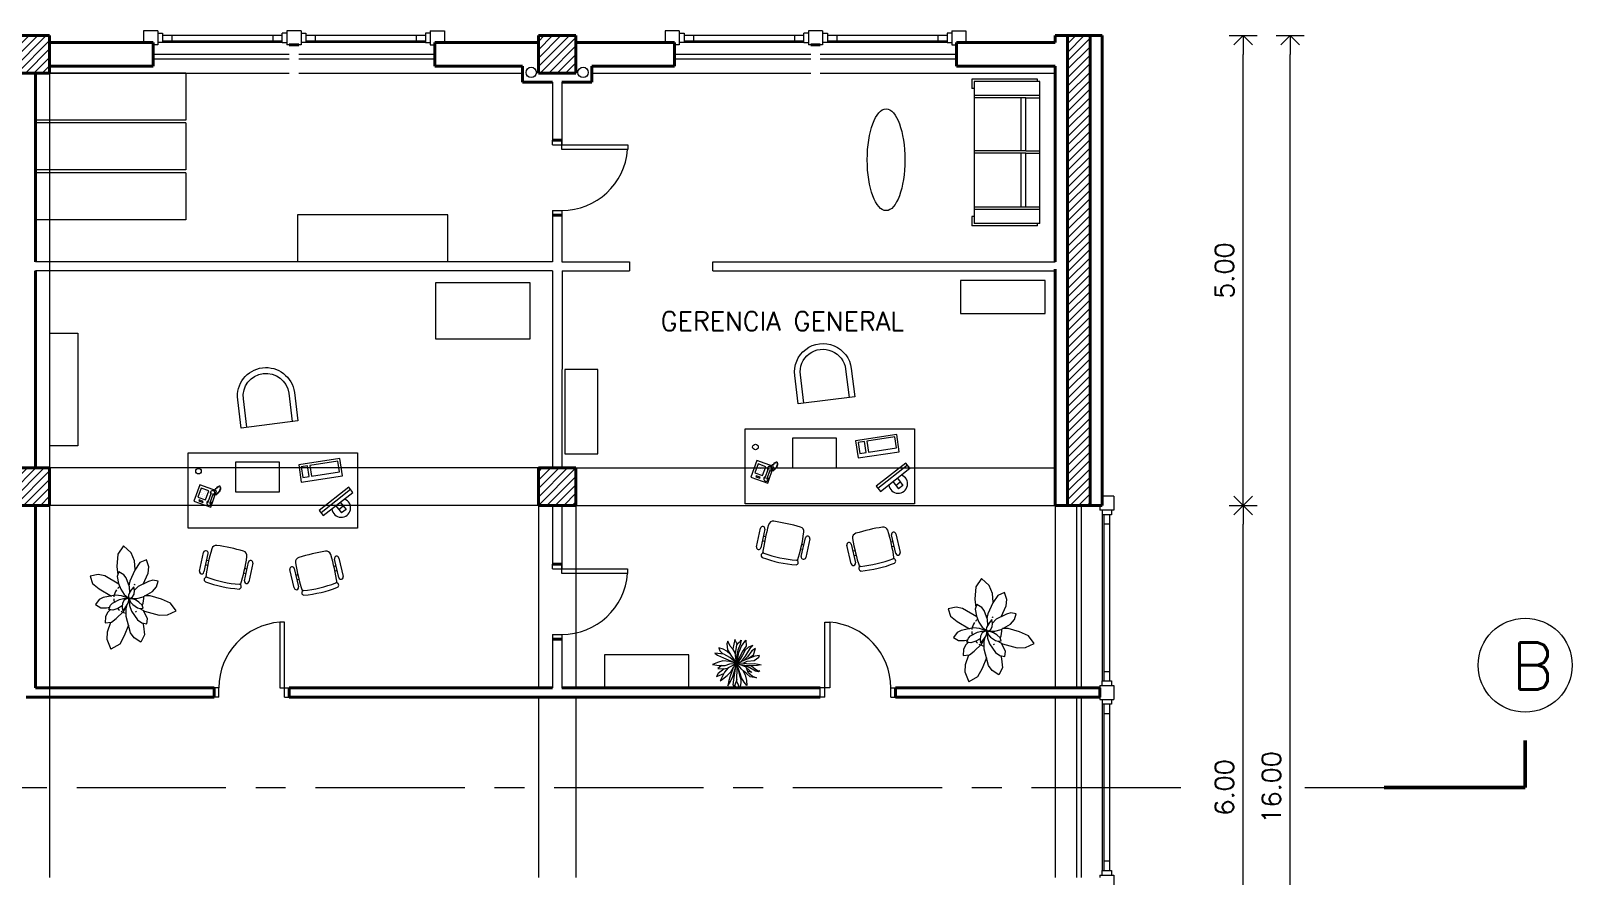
# Model space of a CAD drawing. Extents: x 1018 to 1337, y -109 to 133.
# Drawn here: x 1286.07 to 1302.47, y 121.12 to 130.11 of the extents above; entities that cross this region are included whole.
import ezdxf

# ---------------------------------------------------------------- set-up
doc = ezdxf.new("R2010")
doc.units = 0
doc.header["$LTSCALE"] = 0.5
doc.linetypes.add('CENTER', pattern=[50.8, 31.75, -6.35, 6.35, -6.35])
doc.layers.get('0').update_dxf_attribs({"linetype": 'CONTINUOUS'})
doc.layers.get('Defpoints').update_dxf_attribs({"linetype": 'CONTINUOUS'})
for name, color, linetype, lineweight in [('Acotaciones', 9, 'CONTINUOUS', 9), ('Carpintería', 55, 'CONTINUOUS', 20), ('Detalles .05', 243, 'CONTINUOUS', 5), ('Detalles 01', 8, 'CONTINUOUS', 9), ('Equipamiento fijo', 31, 'CONTINUOUS', 13), ('Equipamiento movil', 33, 'CONTINUOUS', 9), ('Muros corte', 7, 'CONTINUOUS', 40), ('Punta 02', 11, 'CONTINUOUS', 20), ('Punta 05', 52, 'CONTINUOUS', 50), ('Tratamiento pisos', 251, 'CONTINUOUS', 9), ('Vidrios', 147, 'CONTINUOUS', 13)]:
    doc.layers.add(name, color=color, linetype=linetype, lineweight=lineweight)
doc.styles.add('Texto 2 mm', font='simplex.shx', dxfattribs={"height": 0.2})
doc.styles.add('Texto 5 mm', font='simplex.shx', dxfattribs={"height": 0.5})
doc.dimstyles.new('Primera línea', dxfattribs={"dimscale": 0, "dimtxt": 0.2, "dimasz": 0.2, "dimexe": 0.15, "dimexo": 0, "dimgap": 0.1, "dimtad": 1, "dimzin": 4, "dimdsep": 46, "dimtxsty": 'Texto 2 mm', "dimblk": 'OPEN90', "dimcen": 2.5, "dimclrd": 256, "dimclre": 256, "dimclrt": 256, "dimadec": 0, "dimazin": 0, "dimtfac": 1, "dimtmove": 2, "dimatfit": 3, "dimldrblk": 'OPEN90', "dimfxl": 1, "dimtolj": 1, "dimtzin": 0, "dimlwd": -1, "dimlwe": -1, "dimarcsym": 0})
doc.dimstyles.new('Segunda línea', dxfattribs={"dimscale": 0, "dimtxt": 0.2, "dimasz": 0.2, "dimexe": 0.15, "dimexo": 0.5, "dimgap": 0.1, "dimtad": 1, "dimzin": 4, "dimdsep": 46, "dimtxsty": 'Texto 2 mm', "dimblk": 'OPEN90', "dimcen": 2.5, "dimclrd": 256, "dimclre": 256, "dimclrt": 256, "dimadec": 0, "dimazin": 0, "dimtfac": 1, "dimtmove": 2, "dimatfit": 3, "dimldrblk": 'OPEN90', "dimfxl": 1, "dimtolj": 1, "dimtzin": 0, "dimlwd": -1, "dimlwe": -1, "dimarcsym": 0})
pattern_1 = [(45, (54.626424, 1.85935), (-0.0449012806, 0.0449012806), [])]

# ---------------------------------------------------------------- blocks, each defined once
blk = doc.blocks.new('_Open90')
at = {"color": 0, "linetype": 'ByBlock', "lineweight": -2}
for p, q in [((0, 0), (-1, 0)), ((-0.5, 0.5), (0, 0)), ((0, 0), (-0.5, -0.5))]:
    blk.add_line(p, q, dxfattribs=at)
blk = doc.blocks.new('*D363')
at = {"layer": 'Acotaciones', "transparency": 16777216}
for p, q in [((1298.822, 125.064), (1299.122, 125.064)), ((1298.972, 119.264), (1298.972, 124.864)), ((1298.822, 119.064), (1299.122, 119.064))]:
    blk.add_line(p, q, dxfattribs=at)
at = {"layer": 'Defpoints', "color": 0, "transparency": 16777216}
for p in [(1298.822, 125.064), (1298.972, 125.064), (1298.822, 119.064)]:
    blk.add_point(p, dxfattribs=at)
at = {"layer": 'Acotaciones', "transparency": 16777216, "xscale": 0.2, "yscale": 0.2, "zscale": 0.2}
for p, rotation in [((1298.972, 125.064), 90), ((1298.972, 119.064), 270)]:
    blk.add_blockref('_Open90', p, dxfattribs=dict(at, rotation=rotation))
at = {"layer": 'Acotaciones', "transparency": 16777216, "insert": (1298.772, 122.064), "char_height": 0.2, "attachment_point": 5, "rotation": 90, "style": 'Texto 2 mm'}
blk.add_mtext('\\A1;6.00', dxfattribs=at)
blk = doc.blocks.new('*D364')
at = {"layer": 'Acotaciones', "transparency": 16777216}
for p, q in [((1298.822, 130.064), (1299.122, 130.064)), ((1298.972, 125.264), (1298.972, 129.864)), ((1298.822, 125.064), (1299.122, 125.064))]:
    blk.add_line(p, q, dxfattribs=at)
at = {"layer": 'Defpoints', "color": 0, "transparency": 16777216}
for p in [(1298.822, 130.064), (1298.972, 130.064), (1298.822, 125.064)]:
    blk.add_point(p, dxfattribs=at)
at = {"layer": 'Acotaciones', "transparency": 16777216, "xscale": 0.2, "yscale": 0.2, "zscale": 0.2}
for p, rotation in [((1298.972, 130.064), 90), ((1298.972, 125.064), 270)]:
    blk.add_blockref('_Open90', p, dxfattribs=dict(at, rotation=rotation))
at = {"layer": 'Acotaciones', "transparency": 16777216, "insert": (1298.772, 127.564), "char_height": 0.2, "attachment_point": 5, "rotation": 90, "style": 'Texto 2 mm'}
blk.add_mtext('\\A1;5.00', dxfattribs=at)
blk = doc.blocks.new('*D365')
at = {"layer": 'Acotaciones', "transparency": 16777216}
for p, q in [((1299.322, 130.064), (1299.622, 130.064)), ((1299.472, 114.264), (1299.472, 129.864)), ((1299.322, 114.064), (1299.622, 114.064))]:
    blk.add_line(p, q, dxfattribs=at)
at = {"layer": 'Defpoints', "color": 0, "transparency": 16777216}
for p in [(1298.822, 130.064), (1299.472, 130.064), (1298.822, 114.064)]:
    blk.add_point(p, dxfattribs=at)
at = {"layer": 'Acotaciones', "transparency": 16777216, "xscale": 0.2, "yscale": 0.2, "zscale": 0.2}
for p, rotation in [((1299.472, 130.064), 90), ((1299.472, 114.064), 270)]:
    blk.add_blockref('_Open90', p, dxfattribs=dict(at, rotation=rotation))
at = {"layer": 'Acotaciones', "transparency": 16777216, "insert": (1299.272, 122.064), "char_height": 0.2, "attachment_point": 5, "rotation": 90, "style": 'Texto 2 mm'}
blk.add_mtext('\\A1;16.00', dxfattribs=at)
blk = doc.blocks.new('Plant1')
for p, q in [((1.24, 11.02), (-0.18, 7.33)), ((2.94, 14.02), (1.24, 11.02)), ((5.75, 15.65), (2.94, 14.02)), ((6.8, 12.64), (5.75, 15.65)), ((6.67, 9.74), (6.8, 12.64)), ((-10.15, 7.82), (-12.56, 7.25)), ((-12.56, 7.25), (-11.81, 4.91)), ((-8.01, 7.41), (-10.15, 7.82)), ((-4.41, 5.37), (-8.01, 7.41)), ((-4.94, 10.5), (-5.47, 8.7)), ((-5.47, 8.7), (-5.1, 7.19)), ((-5.1, 7.19), (-3.73, 3.58)), ((-3.11, 9.8), (-4.94, 10.5)), ((-1.65, 8.27), (-3.11, 9.8)), ((-0.15, 4.91), (-1.65, 8.27)), ((-0.18, 7.33), (-0.36, 5.38)), ((7.53, 5.66), (4.58, 4.62)), ((4.8, 4.93), (6.67, 9.74)), ((9.19, 5.31), (7.53, 5.66)), ((8.7, 3.64), (9.19, 5.31)), ((-15.39, 2.27), (-18.09, -0.04)), ((-12.63, 3.17), (-15.39, 2.27)), ((-9.66, 3.14), (-12.63, 3.17)), ((-11.81, 4.91), (-9.42, 2.94)), ((-9.42, 2.94), (-5.88, 0.9)), ((-3.93, 0.56), (-7.13, -0.21)), ((-5.88, 0.9), (-4.34, 0.46)), ((-2.06, 0.5), (-3.93, 0.56)), ((-2.48, 2.2), (-3.75, 2.12)), ((-3.75, 2.12), (-2.91, 1.21)), ((-3.73, 3.58), (-2.59, 2.19)), ((-2.91, 1.21), (-1.29, 0)), ((-1.34, 2), (-2.48, 2.2)), ((-1.9, 0.46), (-2.06, 0.5)), ((-0.39, 1.34), (-1.34, 2)), ((-0.56, -0.12), (-0.19, 0)), ((-0.12, 0.81), (-0.39, 1.34)), ((-0.19, 0), (-0.12, 0.06)), ((0.25, 2.69), (-0.15, 4.91)), ((-0.06, 0.25), (-0.12, 0.81)), ((-0.12, 0.06), (-0.06, 0.25)), ((-0.11, 0.67), (0.06, 0.81)), ((0.06, 0.81), (0.25, 2.69)), ((0.31, 1.31), (0.12, 0.38)), ((0.12, 0.38), (0.19, 0.25)), ((0.19, 0.25), (0.38, 0.19)), ((0.73, 2.26), (0.31, 1.31)), ((0.38, 0.19), (1.25, 0.44)), ((0.47, 0.22), (0.69, 0)), ((0.69, 0), (2.44, 0)), ((1.6, 3.31), (0.73, 2.26)), ((1.25, 0.44), (2.18, 1.1)), ((2.74, 4.3), (1.6, 3.31)), ((2.18, 1.1), (3.4, 2.61)), ((2.44, 0), (4.43, 0.51)), ((3.75, 4.5), (2.74, 4.3)), ((3.4, 2.61), (3.75, 3.44)), ((3.75, 3.45), (4.8, 4.93)), ((3.75, 3.44), (3.75, 4.5)), ((4.43, 0.51), (7.5, 2.24)), ((7.5, 2.24), (8.7, 3.64)), ((8.78, 3.92), (9.84, 4.12)), ((9.84, 4.12), (12.89, 4.12)), ((13.53, 0.5), (11.66, -0.54)), ((12.89, 4.12), (15.19, 2.69)), ((15.19, 2.69), (13.53, 0.5)), ((-18.09, -0.04), (-15.37, -2.32)), ((-15.37, -2.32), (-11.22, -3.04)), ((-11.22, -3.04), (-8.38, -3)), ((-8.2, -0.91), (-9.38, -2.5)), ((-9.38, -2.5), (-7.87, -3.25)), ((-5.18, -2.97), (-8.45, -7.47)), ((-7.13, -0.21), (-8.2, -0.91)), ((-7.87, -3.25), (-5.44, -3.05)), ((-5.44, -3.05), (-3.38, -2.45)), ((-3.38, -2.45), (-1.56, -1.44)), ((-1.56, -1.44), (-0.5, -0.38)), ((-1.12, -2.44), (-1.55, -4.42)), ((-1.55, -4.42), (-1.12, -8.67)), ((-1.29, 0), (-0.56, -0.12)), ((-0.38, -0.81), (-1.12, -2.44)), ((-0.31, -0.5), (-0.59, -0.46)), ((-0.5, -0.38), (-0.5, -0.12)), ((0.06, -0.62), (-0.38, -0.81)), ((-0.26, -0.76), (-0.31, -0.5)), ((-0.19, -1.81), (-0.07, -0.68)), ((0.01, -3.25), (-0.19, -1.81)), ((0.12, -0.12), (0, -0.44)), ((0, -0.44), (0.12, -1)), ((1.03, -5.66), (0.01, -3.25)), ((0.56, -0.06), (0.12, -0.12)), ((0.12, -1), (0.45, -1.59)), ((0.45, -1.59), (1.43, -2.3)), ((1.53, -0.38), (0.56, -0.06)), ((1.43, -2.3), (2.56, -2.56)), ((3.06, -1.61), (1.53, -0.38)), ((3.19, -1.19), (2.01, -0.77)), ((2.38, -1), (2.23, -0.95)), ((2.32, -2.51), (3.05, -4.05)), ((4.2, -2.28), (2.38, -1)), ((2.56, -2.56), (3.88, -2.56)), ((3.05, -4.05), (3.43, -5.82)), ((3.88, -2.56), (3.06, -1.61)), ((6, -1.48), (3.19, -1.19)), ((6.42, -4.94), (4.2, -2.28)), ((11.66, -0.54), (6, -1.48)), ((7.5, -6.71), (6.42, -4.94)), ((9.02, -0.98), (12.56, -2.76)), ((12.56, -2.76), (15.17, -4.6)), ((15.17, -4.6), (16.61, -7.77)), ((-8.45, -7.47), (-9.18, -9.67)), ((-9.18, -9.67), (-8.88, -12.44)), ((-6.25, -11.82), (-4.21, -9.77)), ((-4.21, -9.77), (-1.41, -5.8)), ((-1.12, -8.67), (-0.57, -10.07)), ((-0.57, -10.07), (1, -11.56)), ((1, -11.56), (2.25, -9.87)), ((1.72, -6.45), (1.03, -5.66)), ((3.06, -7.12), (1.72, -6.45)), ((2.25, -9.87), (2.39, -7.87)), ((2.39, -7.87), (2.32, -6.75)), ((3.43, -5.82), (3.06, -7.12)), ((3.19, -6.68), (4.04, -7.69)), ((4.04, -7.69), (5.41, -8.56)), ((5.41, -8.56), (7.5, -8.88)), ((7.5, -8.88), (7.5, -6.71)), ((7.5, -6.98), (10.72, -8.45)), ((10.72, -8.45), (13.06, -8.78)), ((13.06, -8.78), (16.61, -7.77)), ((-8.88, -12.44), (-6.25, -11.82))]:
    blk.add_line(p, q)
for start, end in [(172.4345, 176.9296), (149.2581, 153.7532), (57.1582, 93.2041), (21.2653, 25.7604), (212.1423, 223.5771), (229.8179, 257.6637), (265.2848, 278.7499), (306.6551, 316.418), (323.0282, 344.4965)]:
    blk.add_arc((0, 0), 5.12, start, end)
blk = doc.blocks.new('Treei')
for p, q in [((-3.94, 3.46), (-4.45, 3.93)), ((-4.45, 3.93), (-4.03, 2.89)), ((-2.15, 4.1), (-3.71, 4.62)), ((-3.71, 4.62), (-3.16, 3.73)), ((-1.21, 2.79), (-2.15, 4.1)), ((-1.6, 5.41), (-2.01, 5.58)), ((-2.01, 5.58), (-1.8, 4.47)), ((-1.8, 4.47), (-1.02, 2.25)), ((-0.75, 4.27), (-1.6, 5.41)), ((-0.56, 2.57), (-0.75, 4.27)), ((0.01, 4.32), (0.22, 5.68)), ((0.06, 3.09), (0.01, 4.32)), ((0.22, 5.68), (0.34, 5.97)), ((0.34, 5.97), (0.52, 5.11)), ((0.52, 5.11), (0.61, 3.71)), ((0.61, 3.58), (1.42, 4.57)), ((1.92, 4.62), (1.05, 3.19)), ((1.42, 4.57), (1.81, 5.28)), ((1.81, 5.28), (1.78, 5.7)), ((1.78, 5.7), (2.06, 5.28)), ((2.06, 5.28), (1.92, 4.62)), ((2.11, 2.72), (3.12, 3.85)), ((3.12, 3.85), (3.58, 4.84)), ((3.58, 4.84), (3.3, 3.31)), ((-4.76, 0.09), (-5.92, -0.48)), ((-5.51, 0.92), (-5.8, 1.09)), ((-5.8, 1.09), (-4.68, 0.77)), ((-5.76, 2.23), (-4.31, 2.25)), ((-4.26, 1.14), (-5.76, 2.23)), ((-5.12, 0.4), (-5.51, 0.92)), ((-4.61, -0.04), (-5.12, 0.4)), ((-4.68, 0.77), (-3.34, 0.26)), ((-4.31, 2.25), (-2.93, 1.32)), ((-2.77, 0.45), (-4.26, 1.14)), ((-4.03, 2.89), (-3.28, 2.03)), ((-3.05, 2.89), (-3.94, 3.46)), ((-3.34, 0.26), (-1.78, -0.09)), ((-3.28, 2.03), (-2.08, 1.39)), ((-3.16, 3.73), (-1.67, 2.62)), ((-1.83, 2.15), (-3.05, 2.89)), ((-2.93, 1.32), (-0.51, 0.11)), ((-0.77, 0.18), (-2.77, 0.45)), ((-2.08, 1.39), (-1.04, 0.82)), ((-0.51, 1.14), (-1.83, 2.15)), ((-1.67, 2.62), (-0.88, 1.91)), ((-1.04, 0.82), (0.03, -0.03)), ((-1.02, 2.25), (0.03, -0.03)), ((0.03, -0.03), (-0.77, 0.18)), ((-0.11, 1.56), (-0.56, 2.57)), ((-0.17, 1), (0.06, 3.09)), ((0.03, -0.03), (-0.17, 1)), ((0.03, -0.03), (0.2, 0.77)), ((2.04, 0.65), (0.03, -0.03)), ((0.7, 0.63), (0.03, -0.03)), ((0.03, -0.03), (2.96, 0.63)), ((1.85, 0.03), (0.03, -0.03)), ((0.2, 0.77), (0.8, 2.18)), ((0.57, 2.38), (0.31, 1.05)), ((1.05, 3.19), (0.44, 1.74)), ((0.61, 3.71), (0.57, 2.38)), ((1.28, 1.02), (0.7, 0.63)), ((0.8, 2.18), (2.11, 2.72)), ((0.96, 2.25), (2.2, 3.73)), ((1.99, 1.81), (1.28, 1.02)), ((1.69, 1.48), (2.82, 2.08)), ((3.28, 0.01), (1.85, 0.03)), ((2.2, 3.73), (1.92, 2.62)), ((2.36, 2.28), (1.99, 1.81)), ((2.73, 0.9), (2.04, 0.65)), ((3.3, 3.31), (2.36, 2.28)), ((3.51, 1.17), (2.73, 0.9)), ((2.82, 2.08), (4.22, 2.33)), ((2.96, 0.63), (3.97, 1)), ((4.41, -0.01), (3.28, 0.01)), ((4.64, 1.81), (3.51, 1.17)), ((3.97, 1), (4.77, 0.95)), ((4.22, 2.33), (5.46, 2.47)), ((5.39, 0.4), (4.41, -0.01)), ((5.46, 2.47), (4.64, 1.81)), ((4.77, 0.95), (5.72, 0.8)), ((6.02, 0.65), (5.39, 0.4)), ((5.72, 0.8), (6.02, 0.65)), ((-5.92, -0.48), (-3.64, -1.03)), ((-4.26, -1.67), (-5.51, -2.28)), ((-5.51, -2.28), (-4.86, -2.48)), ((-4.86, -2.48), (-3.37, -2.31)), ((-2.36, -0.36), (-4.61, -0.04)), ((-3.44, -0.9), (-4.26, -1.67)), ((-3.55, -3.37), (-3.92, -4.48)), ((-3.05, -2.53), (-3.55, -3.37)), ((-2.65, -0.43), (-3.44, -0.9)), ((-3.37, -2.31), (-1.83, -1.37)), ((-3.16, -4.25), (-2.38, -3.46)), ((-2.28, -1.64), (-3.05, -2.53)), ((-1.34, -0.24), (-2.65, -0.43)), ((-2.33, -3.24), (-2.56, -5.44)), ((-1.46, -1.72), (-2.33, -3.24)), ((-2.06, -4.77), (-1.39, -3.32)), ((-1.83, -1.37), (0.03, -0.03)), ((-1.78, -0.09), (-0.95, -0.18)), ((0.03, -0.03), (-1.46, -1.72)), ((-1.39, -3.32), (0.03, -0.03)), ((0.03, -0.03), (-1.34, -0.24)), ((-0.47, -1.76), (-0.63, -3.46)), ((-0.63, -3.46), (-0.35, -4.6)), ((0.03, -0.03), (-0.47, -1.76)), ((0.11, -1.72), (0.03, -0.03)), ((0.03, -0.03), (1.07, -2.16)), ((1, -0.83), (0.03, -0.03)), ((3.21, -0.98), (0.03, -0.03)), ((0.45, -2.92), (0.11, -1.72)), ((0.5, -4.43), (0.45, -2.92)), ((0.5, -3.74), (1.19, -4.72)), ((1.97, -1.44), (1, -0.83)), ((1.3, -3.19), (1.03, -2.11)), ((1.07, -2.16), (2.15, -3.07)), ((1.19, -4.72), (1.28, -3.19)), ((4.06, -0.75), (1.24, -0.39)), ((1.28, -3.19), (2.47, -4.62)), ((1.31, -1.02), (3.1, -1.64)), ((2.93, -2.41), (1.97, -1.44)), ((2.15, -3.07), (3.12, -3.59)), ((2.93, -4.4), (2.43, -3.22)), ((3.85, -3.54), (2.93, -2.41)), ((3.1, -1.64), (4.24, -2.04)), ((3.12, -3.59), (4.27, -4.18)), ((4.47, -1.62), (3.21, -0.98)), ((4.27, -4.18), (3.85, -3.54)), ((3.92, 0), (5.37, -0.51)), ((5.3, -0.93), (4.06, -0.75)), ((4.24, -2.04), (5.56, -2.28)), ((5.56, -2.28), (4.47, -1.62)), ((6.02, -0.34), (5.3, -0.93)), ((5.37, -0.51), (6.02, -0.34)), ((-3.92, -4.48), (-3.16, -4.25)), ((-2.56, -5.44), (-2.06, -4.77)), ((-0.35, -4.6), (0.2, -6.03)), ((0.2, -6.03), (0.5, -4.43)), ((2.47, -4.62), (3.23, -5.02)), ((3.23, -5.02), (2.93, -4.4))]:
    blk.add_line(p, q)
blk = doc.blocks.new('TELEFONO')
at = {"layer": 'Detalles .05'}
for p, q in [((0.139, 0.134), (-0.098, 0.134)), ((-0.098, 0.134), (-0.098, -0.099)), ((-0.071, 0.089), (-0.071, -0.055)), ((-0.043, 0.089), (-0.043, -0.055)), ((0.108, 0.063), (0, 0.063)), ((0, 0.063), (0, -0.063)), ((0.081, 0.108), (0.023, 0.108)), ((0.023, 0.108), (0.023, 0.094)), ((0.023, 0.094), (0.081, 0.094)), ((0.027, 0.041), (0.027, 0.041)), ((0.027, 0.014), (0.027, 0.014)), ((0.054, 0.041), (0.054, 0.041)), ((0.054, 0.014), (0.054, 0.014)), ((0.081, 0.094), (0.081, 0.108)), ((0.081, 0.041), (0.081, 0.041)), ((0.081, 0.014), (0.081, 0.014)), ((0.108, -0.063), (0.108, 0.063)), ((0.139, -0.099), (0.139, 0.134)), ((-0.129, -0.104), (-0.147, -0.11)), ((-0.129, -0.116), (-0.147, -0.121)), ((-0.129, -0.127), (-0.147, -0.133)), ((-0.129, -0.139), (-0.147, -0.145)), ((-0.124, -0.093), (-0.141, -0.098)), ((-0.124, -0.15), (-0.141, -0.156)), ((-0.118, -0.081), (-0.135, -0.087)), ((-0.118, -0.162), (-0.135, -0.168)), ((-0.112, -0.07), (-0.129, -0.075)), ((-0.106, -0.058), (-0.124, -0.064)), ((-0.104, -0.17), (-0.122, -0.176)), ((-0.101, -0.047), (-0.118, -0.052)), ((-0.089, -0.156), (-0.106, -0.162)), ((-0.083, -0.145), (-0.101, -0.15)), ((-0.098, -0.099), (0.139, -0.099)), ((-0.078, -0.133), (-0.095, -0.139)), ((-0.072, -0.121), (-0.089, -0.127)), ((-0.067, -0.083), (-0.078, -0.116)), ((0, -0.063), (0.108, -0.063)), ((0.027, -0.013), (0.027, -0.013)), ((0.027, -0.04), (0.027, -0.04)), ((0.054, -0.013), (0.054, -0.013)), ((0.054, -0.04), (0.054, -0.04)), ((0.081, -0.013), (0.081, -0.013)), ((0.081, -0.04), (0.081, -0.04))]:
    blk.add_line(p, q, dxfattribs=at)
for centre, start, end in [((-0.057, 0.089), 298.4915, 241.5085), ((-0.057, -0.055), 118.4915, 61.5085)]:
    blk.add_arc(centre, 0.0302, start, end, dxfattribs=at)
blk = doc.blocks.new('RECTANG')
for p, q in [((1, 1), (0, 1)), ((0, 1), (0, 0)), ((1, 0), (1, 1)), ((0, 0), (1, 0))]:
    blk.add_line(p, q)
blk = doc.blocks.new('KEYBOARD', base_point=(60, 294))
for p, xscale, yscale, zscale in [((60, 294), 19, 8, 19), ((61, 295), 13, 5, 13), ((75, 295), 3, 5, 3)]:
    blk.add_blockref('RECTANG', p, dxfattribs=dict(xscale=xscale, yscale=yscale, zscale=zscale))
blk = doc.blocks.new('Silla 1')
at = {"layer": 'Equipamiento movil'}
for p, q in [((-0.113, 0.266), (0.03, 0.409)), ((0.064, 0.375), (-0.079, 0.232)), ((-0.025, 0.286), (-0.009, 0.269)), ((0.01, 0.321), (0.027, 0.305)), ((0.232, -0.079), (0.375, 0.064)), ((0.409, 0.03), (0.266, -0.113)), ((0.305, 0.027), (0.321, 0.01)), ((0.269, -0.009), (0.286, -0.025))]:
    blk.add_line(p, q, dxfattribs=at)
for centre, radius, start, end in [((1.406, -1.127), 1.988, 130.2245, 139.1817), ((0.047, 0.392), 0.0242, 315, 135), ((0.147, 0.396), 0.0255, 61.3631, 224.3749), ((-0.654, -0.654), 1.296, 37.1584, 52.8416), ((-0.651, -0.651), 1.342, 37.131, 52.869), ((-0.096, 0.249), 0.0242, 135, 315), ((-0.061, 0.139), 0.0505, 139.1817, 220.8183), ((1.406, 1.406), 1.988, 220.8183, 229.1817), ((-1.127, 1.406), 1.988, 310.8183, 319.7755), ((0.392, 0.047), 0.0242, 315, 135), ((0.396, 0.147), 0.0255, 225.6251, 28.6369), ((0.139, -0.061), 0.0505, 229.1817, 310.8183), ((0.249, -0.096), 0.0242, 135, 315)]:
    blk.add_arc(centre, radius, start, end, dxfattribs=at)
blk = doc.blocks.new('Silla 2')
for p, q in [((15, 15), (0, 15)), ((0, 15), (0, -15)), ((15, 12), (0, 12)), ((0, -12), (15, -12)), ((0, -15), (15, -15))]:
    blk.add_line(p, q)
for radius in [15, 12]:
    blk.add_arc((15, 0), radius, 270, 90)

msp = doc.modelspace()

# ---------------------------------------------------------------- hatches: boundary and pattern name
at = {"layer": 'Detalles 01'}
h = msp.add_hatch(dxfattribs=at)
h.set_pattern_fill('ANSI31,_O', color=256, scale=0.02)
h.set_pattern_definition(pattern_1)
h.paths.add_polyline_path([(1286.272, 130.064), (1285.872, 130.064), (1285.872, 129.664), (1286.272, 129.664)])
h = msp.add_hatch(dxfattribs=at)
h.set_pattern_fill('ANSI31,_O', color=256, scale=0.02)
h.set_pattern_definition(pattern_1)
h.paths.add_polyline_path([(1291.872, 130.064), (1291.472, 130.064), (1291.472, 129.664), (1291.872, 129.664)])
h = msp.add_hatch(dxfattribs=at)
h.set_pattern_fill('ANSI31,_O', color=256, scale=0.02)
h.set_pattern_definition(pattern_1)
h.paths.add_polyline_path([(1297.342, 130.064), (1297.102, 130.064), (1297.102, 125.064), (1297.342, 125.064)])
h = msp.add_hatch(dxfattribs=at)
h.set_pattern_fill('ANSI31,_O', color=256, scale=0.02)
h.set_pattern_definition(pattern_1)
h.paths.add_polyline_path([(1286.272, 125.464), (1285.872, 125.464), (1285.872, 125.064), (1286.272, 125.064)])
h = msp.add_hatch(dxfattribs=at)
h.set_pattern_fill('ANSI31,_O', color=256, scale=0.02)
h.set_pattern_definition(pattern_1)
h.paths.add_polyline_path([(1291.872, 125.464), (1291.472, 125.464), (1291.472, 125.064), (1291.872, 125.064)])

# ---------------------------------------------------------------- linework, layer by layer
at = {"layer": 'Carpintería'}
for p, q in [((1287.422, 130.114), (1287.272, 130.114)), ((1287.272, 130.114), (1287.272, 129.989)), ((1287.422, 130.114), (1287.422, 129.964)), ((1287.422, 130.089), (1287.472, 130.089)), ((1287.472, 130.089), (1287.472, 129.989)), ((1287.472, 130.069), (1288.747, 130.069)), ((1287.572, 130.069), (1287.572, 130.009)), ((1288.647, 130.069), (1288.647, 130.009)), ((1288.797, 130.089), (1288.747, 130.089)), ((1288.747, 129.989), (1288.747, 130.089)), ((1288.947, 130.114), (1288.797, 130.114)), ((1288.797, 130.114), (1288.797, 129.964)), ((1288.947, 130.114), (1288.947, 129.964)), ((1288.947, 130.089), (1288.997, 130.089)), ((1288.997, 130.089), (1288.997, 129.989)), ((1288.997, 130.069), (1290.272, 130.069)), ((1289.097, 130.069), (1289.097, 130.009)), ((1290.172, 130.069), (1290.172, 130.009)), ((1290.272, 130.089), (1290.272, 129.989)), ((1290.322, 130.089), (1290.272, 130.089)), ((1290.322, 130.114), (1290.322, 129.964)), ((1290.322, 130.114), (1290.472, 130.114)), ((1290.472, 130.114), (1290.472, 129.989)), ((1292.972, 130.114), (1292.822, 130.114)), ((1292.822, 130.114), (1292.822, 129.989)), ((1292.972, 130.114), (1292.972, 129.964)), ((1292.972, 130.089), (1293.022, 130.089)), ((1293.022, 130.089), (1293.022, 129.989)), ((1293.022, 130.069), (1294.297, 130.069)), ((1293.122, 130.069), (1293.122, 130.009)), ((1294.197, 130.069), (1294.197, 130.009)), ((1294.347, 130.089), (1294.297, 130.089)), ((1294.297, 129.989), (1294.297, 130.089)), ((1294.497, 130.114), (1294.347, 130.114)), ((1294.347, 130.114), (1294.347, 129.964)), ((1294.497, 130.114), (1294.497, 129.964)), ((1294.497, 130.089), (1294.547, 130.089)), ((1294.547, 130.089), (1294.547, 129.989)), ((1294.547, 130.069), (1295.822, 130.069)), ((1294.647, 130.069), (1294.647, 130.009)), ((1295.722, 130.069), (1295.722, 130.009)), ((1295.822, 130.089), (1295.822, 129.989)), ((1295.872, 130.089), (1295.822, 130.089)), ((1295.872, 130.114), (1295.872, 129.964)), ((1295.872, 130.114), (1296.022, 130.114)), ((1296.022, 130.114), (1296.022, 129.989)), ((1287.422, 129.964), (1287.372, 129.964)), ((1287.472, 129.989), (1287.422, 129.989)), ((1287.472, 130.009), (1288.747, 130.009)), ((1288.747, 129.989), (1288.797, 129.989)), ((1288.822, 129.964), (1288.797, 129.964)), ((1288.947, 129.964), (1288.922, 129.964)), ((1288.997, 129.989), (1288.947, 129.989)), ((1288.997, 130.009), (1290.272, 130.009)), ((1290.272, 129.989), (1290.322, 129.989)), ((1290.322, 129.964), (1290.372, 129.964)), ((1292.972, 129.964), (1292.922, 129.964)), ((1293.022, 129.989), (1292.972, 129.989)), ((1293.022, 130.009), (1294.297, 130.009)), ((1294.297, 129.989), (1294.347, 129.989)), ((1294.372, 129.964), (1294.347, 129.964)), ((1294.497, 129.964), (1294.472, 129.964)), ((1294.547, 129.989), (1294.497, 129.989)), ((1294.547, 130.009), (1295.822, 130.009)), ((1295.822, 129.989), (1295.872, 129.989)), ((1295.872, 129.964), (1295.922, 129.964)), ((1291.623, 128.902), (1291.623, 128.952)), ((1291.723, 128.902), (1291.723, 128.952)), ((1291.623, 128.902), (1291.723, 128.902)), ((1291.723, 128.902), (1292.423, 128.902)), ((1291.723, 128.852), (1291.723, 128.902)), ((1292.423, 128.852), (1291.723, 128.852)), ((1292.423, 128.902), (1292.423, 128.852)), ((1291.623, 128.202), (1291.723, 128.202)), ((1291.623, 128.202), (1291.623, 128.152)), ((1291.723, 128.202), (1291.723, 128.152)), ((1297.597, 125.164), (1297.472, 125.164)), ((1297.597, 125.164), (1297.597, 125.014)), ((1297.447, 125.064), (1297.447, 125.014)), ((1297.597, 125.014), (1297.447, 125.014)), ((1297.472, 125.014), (1297.472, 124.964)), ((1297.572, 125.014), (1297.572, 124.964)), ((1297.572, 124.964), (1297.472, 124.964)), ((1297.492, 123.198), (1297.492, 124.964)), ((1297.552, 124.864), (1297.492, 124.864)), ((1297.552, 123.198), (1297.552, 124.964)), ((1291.622, 124.39), (1291.622, 124.44)), ((1291.622, 124.39), (1291.722, 124.39)), ((1291.722, 124.39), (1291.722, 124.44)), ((1291.722, 124.39), (1292.422, 124.39)), ((1291.722, 124.34), (1291.722, 124.39)), ((1292.422, 124.34), (1291.722, 124.34)), ((1292.422, 124.39), (1292.422, 124.34)), ((1288.772, 123.823), (1288.722, 123.823)), ((1288.722, 123.823), (1288.722, 123.123)), ((1288.772, 123.123), (1288.772, 123.823)), ((1294.522, 123.123), (1294.522, 123.823)), ((1294.522, 123.823), (1294.572, 123.823)), ((1294.572, 123.823), (1294.572, 123.123)), ((1291.622, 123.69), (1291.722, 123.69)), ((1291.622, 123.69), (1291.622, 123.64)), ((1291.722, 123.69), (1291.722, 123.64)), ((1297.472, 123.148), (1297.472, 123.198)), ((1297.472, 123.198), (1297.572, 123.198)), ((1297.492, 123.298), (1297.552, 123.298)), ((1297.572, 123.198), (1297.572, 123.148)), ((1288.072, 123.123), (1288.022, 123.123)), ((1288.072, 123.023), (1288.022, 123.023)), ((1288.072, 123.023), (1288.072, 123.123)), ((1288.722, 123.123), (1288.772, 123.123)), ((1288.772, 123.023), (1288.772, 123.123)), ((1288.772, 123.123), (1288.822, 123.123)), ((1288.772, 123.023), (1288.822, 123.023)), ((1294.522, 123.123), (1294.472, 123.123)), ((1294.472, 123.023), (1294.472, 123.123)), ((1294.522, 123.023), (1294.472, 123.023)), ((1294.522, 123.023), (1294.522, 123.123)), ((1294.572, 123.123), (1294.522, 123.123)), ((1295.222, 123.023), (1295.222, 123.123)), ((1295.222, 123.123), (1295.272, 123.123)), ((1295.222, 123.023), (1295.272, 123.023)), ((1297.447, 123.148), (1297.447, 123.123)), ((1297.447, 123.148), (1297.597, 123.148)), ((1297.447, 123.023), (1297.447, 122.998)), ((1297.597, 123.148), (1297.597, 122.998)), ((1297.447, 122.998), (1297.597, 122.998)), ((1297.472, 122.998), (1297.472, 122.948)), ((1297.572, 122.948), (1297.472, 122.948)), ((1297.492, 121.181), (1297.492, 122.948)), ((1297.552, 122.848), (1297.492, 122.848)), ((1297.552, 121.181), (1297.552, 122.948)), ((1297.572, 122.998), (1297.572, 122.948)), ((1297.492, 121.281), (1297.552, 121.281)), ((1297.447, 121.131), (1297.597, 121.131)), ((1297.447, 121.131), (1297.447, 121.106)), ((1297.472, 121.131), (1297.472, 121.181)), ((1297.472, 121.181), (1297.572, 121.181)), ((1297.572, 121.181), (1297.572, 121.131)), ((1297.597, 121.131), (1297.597, 120.981))]:
    msp.add_line(p, q, dxfattribs=at)
at = {"layer": 'Detalles 01'}
for p, q in [((1288.747, 129.989), (1287.472, 129.989)), ((1290.272, 129.989), (1288.997, 129.989)), ((1294.297, 129.989), (1293.022, 129.989)), ((1295.822, 129.989), (1294.547, 129.989)), ((1288.822, 129.864), (1287.372, 129.864)), ((1288.822, 129.814), (1287.372, 129.814)), ((1290.372, 129.864), (1288.922, 129.864)), ((1290.372, 129.814), (1288.922, 129.814)), ((1294.372, 129.864), (1292.922, 129.864)), ((1294.372, 129.814), (1292.922, 129.814)), ((1295.922, 129.864), (1294.472, 129.864)), ((1295.922, 129.814), (1294.472, 129.814)), ((1297.197, 125.064), (1297.197, 123.123)), ((1297.247, 125.064), (1297.247, 123.123)), ((1297.472, 124.964), (1297.472, 123.198)), ((1297.197, 123.023), (1297.197, 121.106)), ((1297.247, 123.023), (1297.247, 121.106)), ((1297.472, 122.948), (1297.472, 121.181))]:
    msp.add_line(p, q, dxfattribs=at)
at = {"layer": 'Detalles 01', "linetype": 'CENTER', "ltscale": 0.1}
for p, q in [((1278.941, 122.064), (1298.474, 122.064)), ((1299.626, 122.064), (1300.472, 122.064))]:
    msp.add_line(p, q, dxfattribs=at)
at = {"layer": 'Detalles 01'}
for centre in [(1291.396, 129.672), (1291.948, 129.672)]:
    msp.add_circle(centre, 0.055, dxfattribs=at)
for centre, start, end in [((1291.721, 128.905), 270.1171, 355.6407), ((1291.721, 124.394), 270.1171, 355.6407), ((1288.776, 123.121), 94.3593, 179.8829), ((1294.519, 123.121), 0.1171, 85.6407)]:
    msp.add_arc(centre, 0.703, start, end, dxfattribs=at)
at = {"layer": 'Equipamiento fijo'}
for p, q in [((1287.722, 129.664), (1286.122, 129.664)), ((1287.722, 129.664), (1287.722, 129.164)), ((1287.722, 129.164), (1286.122, 129.164)), ((1287.722, 129.134), (1286.122, 129.134)), ((1287.722, 129.134), (1287.722, 128.634)), ((1287.722, 128.634), (1286.122, 128.634)), ((1287.722, 128.604), (1286.122, 128.604)), ((1287.722, 128.604), (1287.722, 128.104)), ((1287.722, 128.104), (1286.122, 128.104)), ((1290.509, 128.155), (1288.909, 128.155)), ((1288.909, 128.155), (1288.909, 127.655)), ((1290.509, 127.655), (1290.509, 128.155)), ((1291.623, 128.155), (1291.623, 127.655)), ((1291.623, 128.155), (1291.623, 127.655))]:
    msp.add_line(p, q, dxfattribs=at)
at = {"layer": 'Equipamiento movil', "ltscale": 0.009}
for p, q in [((1296.783, 129.601), (1296.083, 129.601)), ((1296.083, 129.601), (1296.083, 129.501)), ((1296.808, 129.576), (1296.108, 129.576)), ((1296.108, 129.576), (1296.108, 129.426)), ((1296.783, 129.576), (1296.783, 129.601)), ((1296.808, 128.064), (1296.808, 129.576)), ((1296.108, 129.501), (1296.083, 129.501)), ((1296.108, 129.426), (1296.108, 128.064)), ((1296.808, 129.426), (1296.108, 129.426)), ((1296.658, 129.401), (1296.108, 129.401)), ((1296.608, 128.839), (1296.608, 129.401)), ((1296.658, 128.839), (1296.658, 129.401)), ((1296.658, 129.401), (1296.808, 129.401)), ((1296.658, 128.839), (1296.108, 128.839)), ((1296.658, 128.839), (1296.108, 128.839)), ((1296.658, 128.814), (1296.108, 128.814)), ((1296.608, 128.239), (1296.608, 128.814)), ((1296.658, 128.839), (1296.808, 128.839)), ((1296.658, 128.814), (1296.808, 128.814)), ((1296.658, 128.239), (1296.658, 128.814)), ((1296.083, 128.139), (1296.083, 128.039)), ((1296.108, 128.139), (1296.083, 128.139)), ((1296.808, 128.239), (1296.108, 128.239)), ((1296.808, 128.214), (1296.108, 128.214)), ((1296.108, 128.214), (1296.108, 128.064)), ((1296.783, 128.039), (1296.083, 128.039)), ((1296.808, 128.064), (1296.108, 128.064)), ((1296.783, 128.039), (1296.783, 128.064))]:
    msp.add_line(p, q, dxfattribs=at)
at = {"layer": 'Equipamiento movil'}
for p, q in [((1290.382, 126.835), (1290.382, 127.435)), ((1290.382, 127.435), (1291.382, 127.435)), ((1291.382, 127.435), (1291.382, 126.835)), ((1296.863, 127.456), (1295.963, 127.456)), ((1295.963, 127.456), (1295.963, 127.106)), ((1296.863, 127.106), (1296.863, 127.456)), ((1295.963, 127.106), (1296.863, 127.106)), ((1286.272, 126.897), (1286.572, 126.897)), ((1286.572, 126.897), (1286.572, 125.697)), ((1291.382, 126.835), (1290.382, 126.835)), ((1291.755, 126.512), (1291.755, 125.612)), ((1292.105, 126.512), (1291.755, 126.512)), ((1292.105, 125.612), (1292.105, 126.512)), ((1293.673, 125.08), (1293.673, 125.88)), ((1293.673, 125.88), (1295.473, 125.88)), ((1295.473, 125.88), (1295.473, 125.08)), ((1286.572, 125.697), (1286.272, 125.697)), ((1294.644, 125.781), (1294.178, 125.781)), ((1294.178, 125.781), (1294.178, 125.464)), ((1294.644, 125.464), (1294.644, 125.781)), ((1287.747, 124.823), (1287.747, 125.623)), ((1287.747, 125.623), (1289.547, 125.623)), ((1288.717, 125.524), (1288.251, 125.524)), ((1288.251, 125.524), (1288.251, 125.208)), ((1288.717, 125.208), (1288.717, 125.524)), ((1289.547, 125.623), (1289.547, 124.823)), ((1291.755, 125.612), (1292.105, 125.612)), ((1294.178, 125.464), (1294.644, 125.464)), ((1295.382, 125.515), (1295.068, 125.268)), ((1295.401, 125.491), (1295.086, 125.244)), ((1295.425, 125.46), (1295.382, 125.515)), ((1295.111, 125.213), (1295.425, 125.46)), ((1295.245, 125.318), (1295.305, 125.24)), ((1295.276, 125.278), (1295.323, 125.315)), ((1295.292, 125.355), (1295.352, 125.278)), ((1288.251, 125.208), (1288.717, 125.208)), ((1289.456, 125.258), (1289.141, 125.011)), ((1289.474, 125.235), (1289.16, 124.987)), ((1289.184, 124.956), (1289.499, 125.203)), ((1289.499, 125.203), (1289.456, 125.258)), ((1295.068, 125.268), (1295.111, 125.213)), ((1295.352, 125.278), (1295.305, 125.24)), ((1289.141, 125.011), (1289.184, 124.956)), ((1289.318, 125.061), (1289.379, 124.984)), ((1289.349, 125.022), (1289.396, 125.059)), ((1289.365, 125.098), (1289.426, 125.021)), ((1289.426, 125.021), (1289.379, 124.984)), ((1295.473, 125.08), (1293.673, 125.08)), ((1289.547, 124.823), (1287.747, 124.823)), ((1293.075, 123.473), (1292.175, 123.473)), ((1292.175, 123.473), (1292.175, 123.123)), ((1293.075, 123.123), (1293.075, 123.473)), ((1292.175, 123.123), (1293.075, 123.123))]:
    msp.add_line(p, q, dxfattribs=at)
for centre in [(1293.782, 125.686), (1287.856, 125.429)]:
    msp.add_circle(centre, 0.03, dxfattribs=at)
for centre in [(1295.301, 125.294), (1289.375, 125.038)]:
    msp.add_arc(centre, 0.1, 186.0804, 70.3084, dxfattribs=at)
msp.add_ellipse((1295.172, 128.742), major_axis=(0, 0.541), ratio=0.36999, dxfattribs=at)
at = {"layer": 'Muros corte'}
for p, q in [((1286.272, 130.064), (1285.872, 130.064)), ((1286.272, 130.064), (1286.272, 129.664)), ((1291.872, 130.064), (1291.472, 130.064)), ((1291.472, 129.664), (1291.472, 130.064)), ((1291.872, 130.064), (1291.872, 129.664)), ((1297.472, 130.064), (1296.972, 130.064)), ((1296.972, 129.989), (1296.972, 130.064)), ((1297.102, 125.064), (1297.102, 130.064)), ((1297.342, 130.064), (1297.342, 125.064)), ((1297.472, 130.064), (1297.472, 125.064)), ((1287.372, 129.989), (1286.272, 129.989)), ((1287.372, 129.989), (1287.372, 129.739)), ((1288.922, 129.964), (1288.822, 129.964)), ((1291.472, 129.989), (1290.372, 129.989)), ((1290.372, 129.989), (1290.372, 129.739)), ((1292.922, 129.989), (1291.872, 129.989)), ((1292.922, 129.989), (1292.922, 129.739)), ((1294.472, 129.964), (1294.372, 129.964)), ((1296.972, 129.989), (1295.922, 129.989)), ((1295.922, 129.989), (1295.922, 129.739)), ((1287.372, 129.739), (1286.272, 129.739)), ((1291.302, 129.739), (1290.372, 129.739)), ((1291.302, 129.569), (1291.302, 129.739)), ((1292.922, 129.739), (1292.042, 129.739)), ((1292.042, 129.569), (1292.042, 129.739)), ((1296.972, 129.739), (1295.922, 129.739)), ((1296.972, 127.655), (1296.972, 129.739)), ((1286.272, 129.664), (1285.872, 129.664)), ((1286.122, 129.664), (1286.122, 127.655)), ((1291.622, 129.569), (1291.302, 129.569)), ((1291.872, 129.664), (1291.472, 129.664)), ((1292.042, 129.569), (1291.723, 129.569)), ((1291.723, 128.952), (1291.623, 128.952)), ((1291.623, 128.152), (1291.723, 128.152)), ((1286.122, 127.562), (1286.122, 125.464)), ((1296.972, 125.064), (1296.972, 127.579)), ((1286.272, 125.464), (1285.872, 125.464)), ((1286.272, 125.064), (1286.272, 125.464)), ((1291.872, 125.464), (1291.472, 125.464)), ((1291.472, 125.064), (1291.472, 125.464)), ((1291.872, 125.064), (1291.872, 125.464)), ((1286.272, 125.064), (1285.872, 125.064)), ((1286.122, 125.064), (1286.122, 123.123)), ((1291.872, 125.064), (1291.472, 125.064)), ((1297.472, 125.064), (1296.972, 125.064)), ((1297.297, 125.064), (1297.147, 125.064)), ((1291.722, 124.44), (1291.622, 124.44)), ((1291.622, 123.64), (1291.722, 123.64)), ((1288.022, 123.023), (1286.022, 123.023)), ((1288.022, 123.123), (1286.122, 123.123)), ((1288.022, 123.123), (1288.022, 123.023)), ((1291.622, 123.123), (1288.822, 123.123)), ((1288.822, 123.123), (1288.822, 123.023)), ((1294.472, 123.023), (1288.822, 123.023)), ((1291.622, 123.123), (1291.622, 123.123)), ((1294.472, 123.123), (1291.722, 123.123)), ((1297.447, 123.123), (1295.272, 123.123)), ((1295.272, 123.123), (1295.272, 123.023)), ((1297.447, 123.023), (1295.272, 123.023)), ((1297.447, 123.123), (1297.447, 123.023))]:
    msp.add_line(p, q, dxfattribs=at)
at = {"layer": 'Punta 02'}
msp.add_circle((1301.972, 123.364), 0.5, dxfattribs=at)
at = {"layer": 'Punta 05'}
for p, q in [((1301.972, 122.064), (1301.972, 122.564)), ((1300.472, 122.064), (1301.972, 122.064))]:
    msp.add_line(p, q, dxfattribs=at)
at = {"layer": 'Tratamiento pisos'}
for p, q in [((1286.272, 129.664), (1288.822, 129.664)), ((1286.272, 129.664), (1286.272, 125.464)), ((1288.922, 129.664), (1291.302, 129.664)), ((1292.042, 129.664), (1294.372, 129.664)), ((1294.472, 129.664), (1296.972, 129.664)), ((1288.822, 125.464), (1286.272, 125.464)), ((1291.472, 125.464), (1288.822, 125.464)), ((1291.872, 125.464), (1294.372, 125.464)), ((1294.372, 125.464), (1296.972, 125.464)), ((1286.272, 125.064), (1286.272, 121.106)), ((1288.822, 125.064), (1286.272, 125.064)), ((1291.472, 125.064), (1288.758, 125.064)), ((1291.472, 125.064), (1291.472, 123.123)), ((1291.872, 125.064), (1294.372, 125.064)), ((1291.872, 125.064), (1291.872, 123.123)), ((1294.372, 125.064), (1296.972, 125.064)), ((1296.972, 125.064), (1296.972, 123.123)), ((1291.472, 123.023), (1291.472, 121.106)), ((1291.872, 123.023), (1291.872, 121.106)), ((1296.972, 123.023), (1296.972, 121.106))]:
    msp.add_line(p, q, dxfattribs=at)
at = {"layer": 'Vidrios', "color": 0}
for p, q in [((1291.622, 129.569), (1291.623, 128.952)), ((1291.723, 129.569), (1291.723, 128.902)), ((1291.623, 128.152), (1291.623, 127.655)), ((1291.723, 128.152), (1291.723, 127.655)), ((1291.623, 127.655), (1286.122, 127.655)), ((1291.723, 127.655), (1292.442, 127.655)), ((1292.442, 127.655), (1292.442, 127.562)), ((1293.327, 127.655), (1296.972, 127.655)), ((1293.327, 127.562), (1293.327, 127.655)), ((1291.623, 127.562), (1286.122, 127.562)), ((1291.623, 127.562), (1291.623, 125.464)), ((1291.726, 127.562), (1291.723, 125.464)), ((1291.726, 127.562), (1292.442, 127.562)), ((1293.327, 127.562), (1296.972, 127.562)), ((1291.622, 125.064), (1291.622, 124.441)), ((1291.622, 125.064), (1291.622, 124.44)), ((1291.722, 125.064), (1291.722, 124.441)), ((1291.722, 125.064), (1291.722, 124.39)), ((1291.622, 123.64), (1291.622, 123.123)), ((1291.722, 123.64), (1291.722, 123.123))]:
    msp.add_line(p, q, dxfattribs=at)

# ---------------------------------------------------------------- block references
at = {"layer": 'Detalles .05'}
for name, p, xscale, yscale, zscale, rotation in [('TELEFONO', (1293.875, 125.429), 0.8, 0.8, 0.8, 160.4753668543483), ('TELEFONO', (1287.948, 125.172), 0.8000000000000003, 0.8000000000000003, 0.8000000000000003, 160.4753668543308), ('Plant1', (1287.115, 124.074), 0.0312, 0.0312, 0.0312, 275.4822477110876), ('Plant1', (1296.244, 123.726), 0.0312, 0.0312, 0.0312, 275.4822477110876), ('Treei', (1293.585, 123.382), 0.04298767200000001, 0.04298767200000001, 0.04298767200000001, 270)]:
    msp.add_blockref(name, p, dxfattribs=dict(at, xscale=xscale, yscale=yscale, zscale=zscale, rotation=rotation))
at = {"layer": 'Equipamiento movil'}
for name, p, xscale, yscale, zscale, rotation in [('Silla 2', (1294.539, 126.182), -0.02025, 0.02025, 0.02025, 277.2196633004618), ('Silla 2', (1288.613, 125.926), -0.02025, 0.02025, 0.02025, 277.2196633004443), ('KEYBOARD', (1295.285, 125.819), 0.02326153846132684, 0.02326153846132684, 0.02326153846132684, 188.5780346670753), ('KEYBOARD', (1289.359, 125.562), 0.02326153846132683, 0.02326153846132683, 0.02326153846132683, 188.5780346670578)]:
    msp.add_blockref(name, p, dxfattribs=dict(at, xscale=xscale, yscale=yscale, zscale=zscale, rotation=rotation))
for p, rotation in [((1294.121, 124.87), 212.7859765047067), ((1294.991, 124.806), 238.1489296800516), ((1288.195, 124.613), 212.7859765046891), ((1289.064, 124.549), 238.1489296800341)]:
    msp.add_blockref('Silla 1', p, dxfattribs=dict(at, rotation=rotation))

# ---------------------------------------------------------------- texts
at = {"layer": 'Punta 02', "lineweight": 20, "insert": (1292.773, 127.125), "char_height": 0.2, "width": 3.12569, "attachment_point": 1, "style": 'Texto 2 mm'}
msp.add_mtext('GERENCIA GENERAL', dxfattribs=at)
at = {"layer": 'Punta 05', "insert": (1301.825, 123.604), "char_height": 0.5, "width": 0.3999, "attachment_point": 1, "style": 'Texto 5 mm'}
msp.add_mtext('B', dxfattribs=at)

# ---------------------------------------------------------------- dimensions: what is measured, and where the dimension line sits
at = {"layer": 'Acotaciones'}
for base, p1, p2, dimstyle, picture, middle in [((1298.972, 130.064), (1298.822, 125.064), (1298.822, 130.064), 'Primera línea', '*D364', (1298.772, 127.564)), ((1299.472, 130.064), (1298.822, 114.064), (1298.822, 130.064), 'Segunda línea', '*D365', (1299.272, 122.064)), ((1298.972, 125.064), (1298.822, 119.064), (1298.822, 125.064), 'Primera línea', '*D363', (1298.772, 122.064))]:
    dim = msp.add_linear_dim(base=base, p1=p1, p2=p2, angle=90, dimstyle=dimstyle, override={"dimscale": 1}, dxfattribs=at)
    dim.commit()
    dim.dimension.update_dxf_attribs({"geometry": picture, "text_midpoint": middle})

doc.saveas('drawing.dxf')
